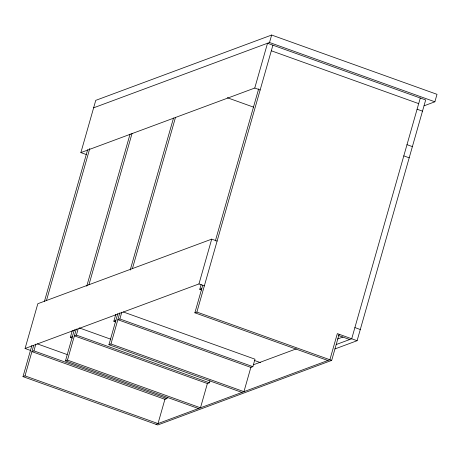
<?xml version="1.0" encoding="UTF-8"?>
<svg xmlns="http://www.w3.org/2000/svg" width="460" height="460" viewBox="0 0 460 460"><rect width="100%" height="100%" fill="white"/><g stroke="black" fill="none" stroke-linecap="round" stroke-linejoin="round"><path stroke-width="0.69" d="M30.463 350.44L25.07 348.502L37.829 303.715L211.715 239.142L217.108 241.074M86.261 154.537L80.874 152.605L95.76 100.349L271.653 35.035L437 94.329L434.872 101.792L424.131 105.783M339.123 334.265L331.683 360.393L157.797 424.965L23 376.631L31.861 345.523M44.465 301.288L87.636 149.718M23 376.631L25.007 375.883L33.672 345.471M46.466 300.541L89.786 148.471M167.308 397.21L166.922 398.567L164.916 399.315L31.918 351.624L33.925 350.876L35.857 344.091M72.398 338.071L70.374 337.341L72.306 330.556M198.467 408.549L65.469 360.858L74.33 329.757M86.733 286.206L130.053 134.136M65.469 360.858L67.476 360.117L76.337 329.009M88.935 284.769L132.06 133.394M209.973 380.765L209.392 382.8L207.385 383.542L74.388 335.852L76.395 335.11L78.131 328.998M115.868 321.925L113.844 321.201L115.776 314.416M241.937 392.409L108.939 344.718L117.8 313.611M130.203 270.066L173.523 117.996M108.939 344.718L110.946 343.971L119.807 312.869M132.411 268.628L175.53 117.254M123.343 311.983L254.989 359.191L252.862 366.654L250.855 367.402L117.858 319.711L119.864 318.964L121.796 312.179M165.054 398.82L158.004 423.574L25.007 375.883M25.07 348.502L198.956 283.935L211.715 239.142M80.874 152.605L254.759 88.038L267.519 43.246L425.678 99.958L357.098 340.71L334.943 348.939M93.633 107.812L269.525 42.498L271.653 35.035M201.814 290.013L199.784 289.288L201.141 284.539M327.876 360.496L194.879 312.806L202.756 285.148M215.361 240.919L258.675 88.849M194.879 312.806L196.886 312.058L272.912 45.178M207.328 383.738L200.474 407.807L67.476 360.117M250.993 366.907L243.944 391.661L110.946 343.971M420.285 98.026L351.704 338.778L336.266 344.511M70.374 337.341L72.381 336.599M113.844 321.201L115.851 320.453M199.784 289.288L201.79 288.546M253.408 364.786L296.372 348.829M337.582 339.014L342.936 337.03M155.998 424.321L329.883 359.749L337.329 333.621L357.098 340.71M269.525 42.498L434.872 101.792M271.314 50.778L418.692 103.626M417.099 109.221L422.487 111.159M254.759 88.038L260.153 89.97M406.996 144.681L412.39 146.613M403.805 155.882L409.199 157.814M227.292 97.721L253.655 107.174M354.896 327.583L360.289 329.515M198.956 283.935L204.349 285.867M338.589 335.541L349.698 339.526M196.886 312.058L331.683 360.393M254.518 360.485L260.601 362.67M119.864 318.964L252.862 366.654M79.195 327.882L110.923 339.261M76.395 335.11L209.392 382.8M37.398 343.896L67.108 354.551M33.925 350.876L166.922 398.567"/></g></svg>
